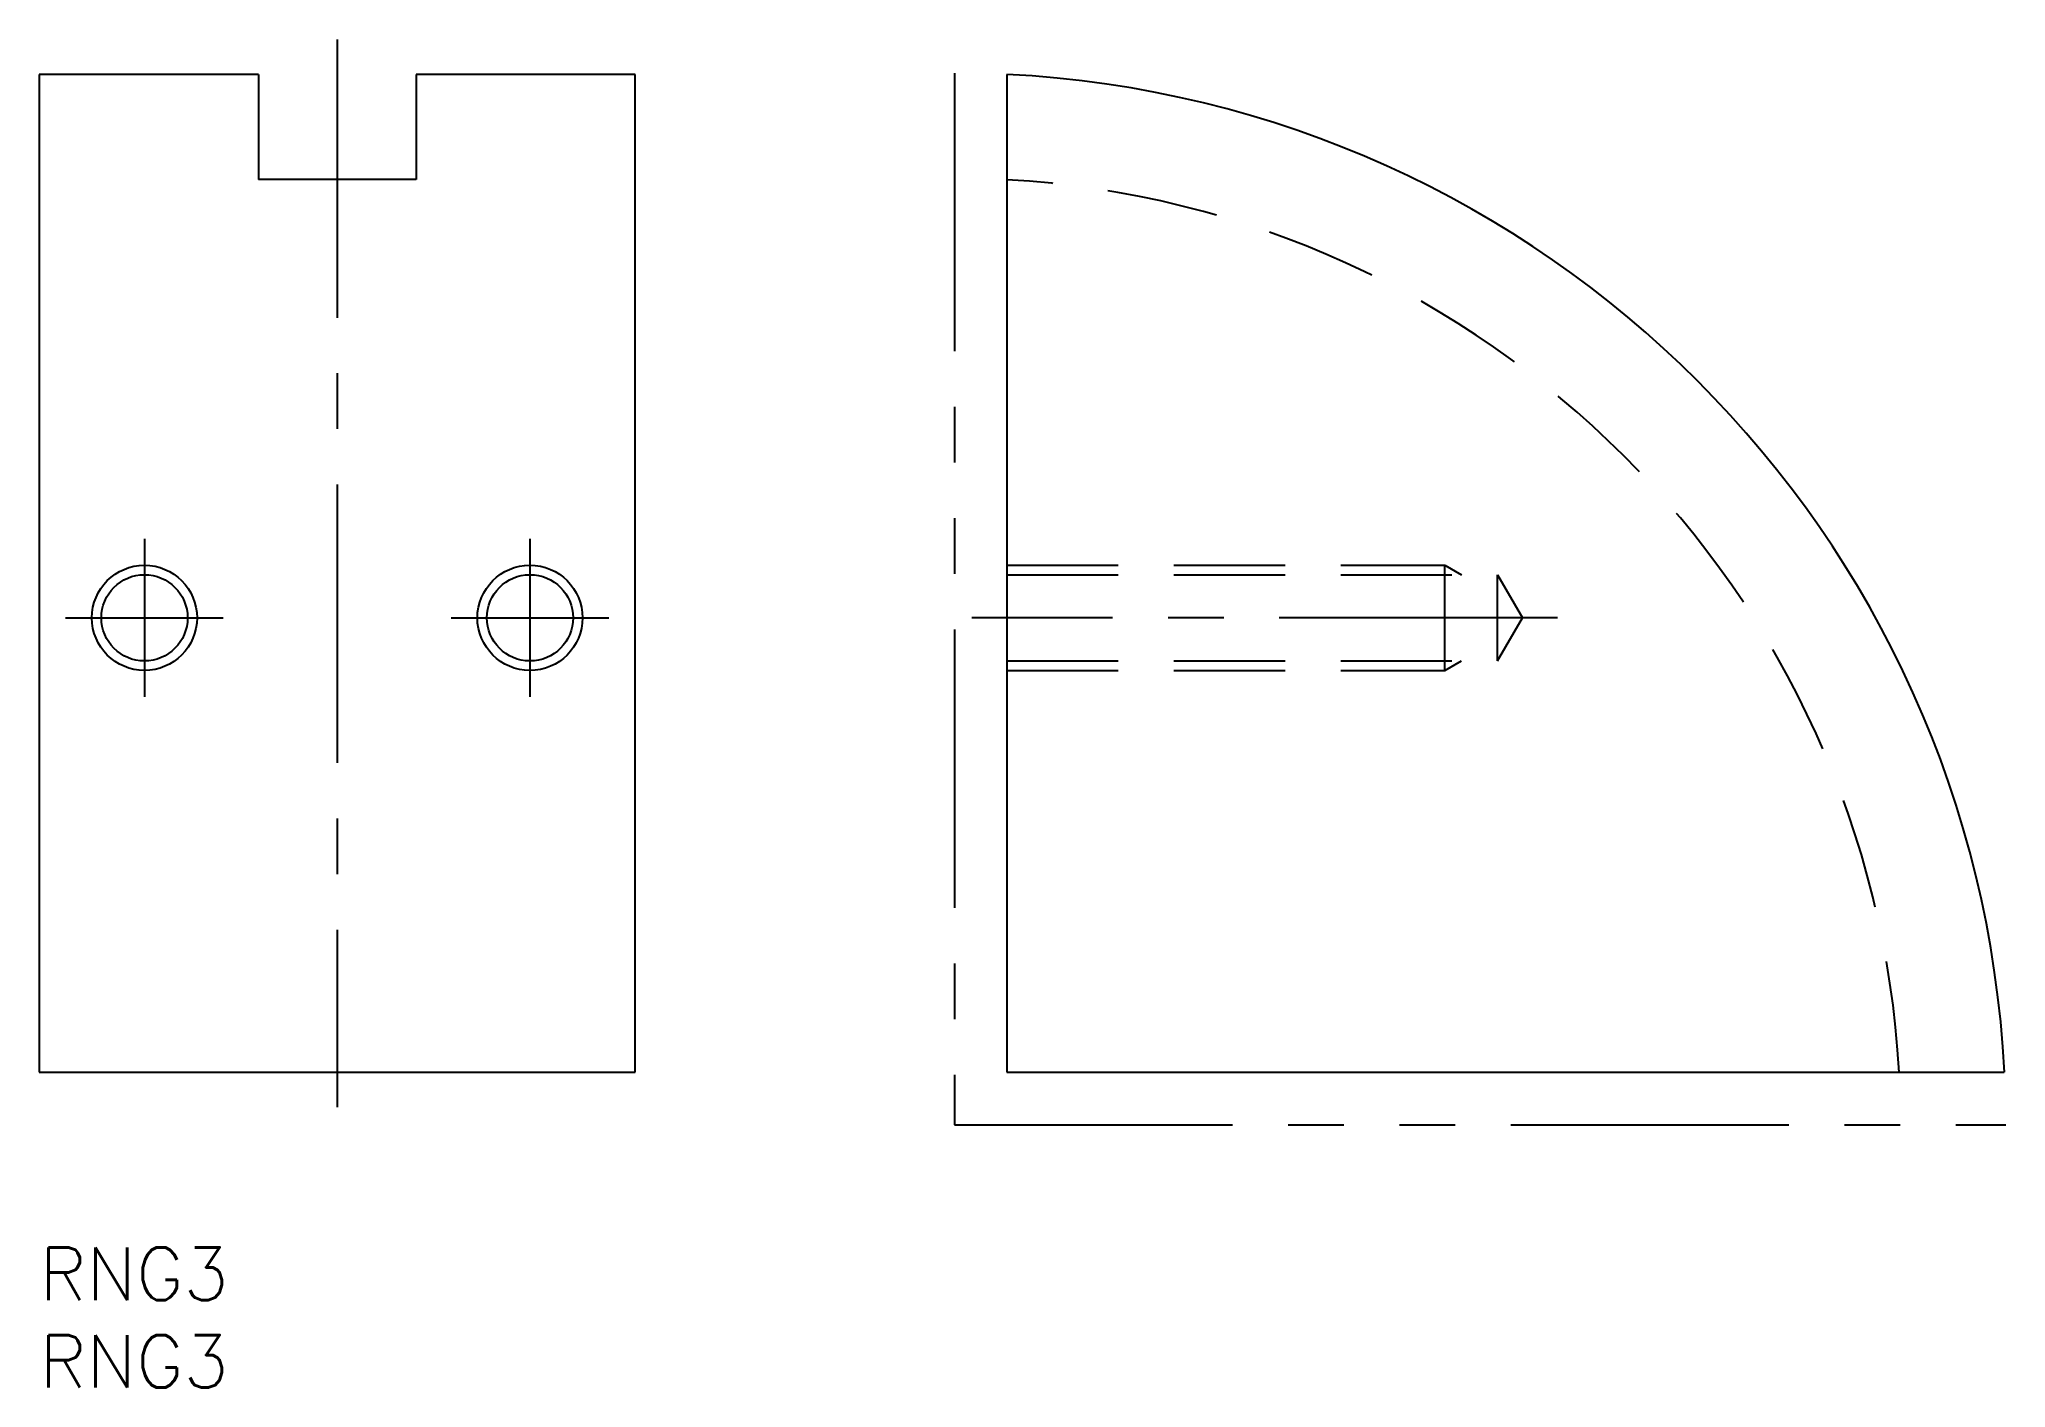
# Model space of a CAD drawing. Extents: x 0 to 112, y -8 to 69.
import ezdxf

# ---------------------------------------------------------------- set-up
doc = ezdxf.new("R2010")
doc.units = 0
doc.header["$LTSCALE"] = 0.5
for name, pattern in [('CENTER', [50.8, 31.75, -6.35, 6.35, -6.35]), ('DASHED', [19.05, 12.7, -6.35]), ('PHANTOM', [63.5, 31.75, -6.35, 6.35, -6.35, 6.35, -6.35])]:
    doc.linetypes.add(name, pattern=pattern)
for name, color, linetype in [('MSM_CENTER', 1, 'CENTER'), ('MSM_CONTINUOUS', 7, 'CONTINUOUS'), ('MSM_DASHED', 4, 'DASHED'), ('MSM_IMAGINARY', 6, 'PHANTOM'), ('MSM_NARROW', 5, 'CONTINUOUS'), ('MSM_PART_NUMBER', 7, 'CONTINUOUS')]:
    doc.layers.add(name, color=color, linetype=linetype)
doc.styles.get("Standard").update_dxf_attribs({"font": 'txt.shx', "height": 3, "bigfont": 'bigfont.shx'})

# ---------------------------------------------------------------- blocks, each defined once
blk = doc.blocks.new('*U2')
at = {"layer": 'MSM_PART_NUMBER'}
blk.add_text('RNG3', height=3, dxfattribs=at).set_placement((0, -3))
blk = doc.blocks.new('*U3')
at = {"layer": 'MSM_PART_NUMBER'}
blk.add_text('RNG3', height=3, dxfattribs=at).set_placement((0, -8))

msp = doc.modelspace()

# ---------------------------------------------------------------- linework, layer by layer
at = {"layer": 'MSM_CENTER'}
for p, q in [((17, 68.92), (17, 8)), ((6, 40.42), (6, 31.42)), ((28, 40.42), (28, 31.42)), ((1.5, 35.92), (10.5, 35.92)), ((23.5, 35.92), (32.5, 35.92)), ((86.64, 35.92), (53.22, 35.92))]:
    msp.add_line(p, q, dxfattribs=at)
at = {"layer": 'MSM_CONTINUOUS'}
for p, q in [((0, 66.92), (0, 10)), ((12.5, 66.92), (0, 66.92)), ((12.5, 66.92), (12.5, 60.92)), ((34, 66.92), (21.5, 66.92)), ((21.5, 66.92), (21.5, 60.92)), ((34, 10), (34, 66.92)), ((55.22, 66.92), (55.22, 10)), ((55.22, 66.92), (55.22, 10)), ((21.5, 60.92), (12.5, 60.92)), ((0, 10), (34, 10)), ((55.22, 10), (112.14, 10))]:
    msp.add_line(p, q, dxfattribs=at)
for centre in [(6, 35.92), (28, 35.92)]:
    msp.add_circle(centre, 2.46, dxfattribs=at)
msp.add_arc((52.22, 7), 60, 2.866, 87.134, dxfattribs=at)
at = {"layer": 'MSM_DASHED'}
for p, q in [((55.22, 38.92), (80.22, 38.92)), ((55.22, 38.38), (83.22, 38.38)), ((80.22, 32.92), (80.22, 38.92)), ((80.22, 38.92), (81.16, 38.38)), ((83.22, 33.47), (83.22, 38.38)), ((83.22, 38.38), (84.64, 35.92)), ((83.22, 33.47), (84.64, 35.92)), ((55.22, 33.47), (83.22, 33.47)), ((55.22, 32.92), (80.22, 32.92)), ((80.22, 32.92), (81.16, 33.47))]:
    msp.add_line(p, q, dxfattribs=at)
msp.add_arc((52.22, 7), 54, 3.1847, 86.8153, dxfattribs=at)
at = {"layer": 'MSM_IMAGINARY'}
for p, q in [((52.22, 67), (52.22, 7)), ((52.22, 7), (112.22, 7))]:
    msp.add_line(p, q, dxfattribs=at)
at = {"layer": 'MSM_NARROW'}
for centre in [(6, 35.92), (28, 35.92)]:
    msp.add_circle(centre, 3, dxfattribs=at)

# ---------------------------------------------------------------- block references
at = {"layer": 'MSM_CONTINUOUS'}
for name in ['*U2', '*U3']:
    msp.add_blockref(name, (0, 0), dxfattribs=at)

doc.saveas('drawing.dxf')
